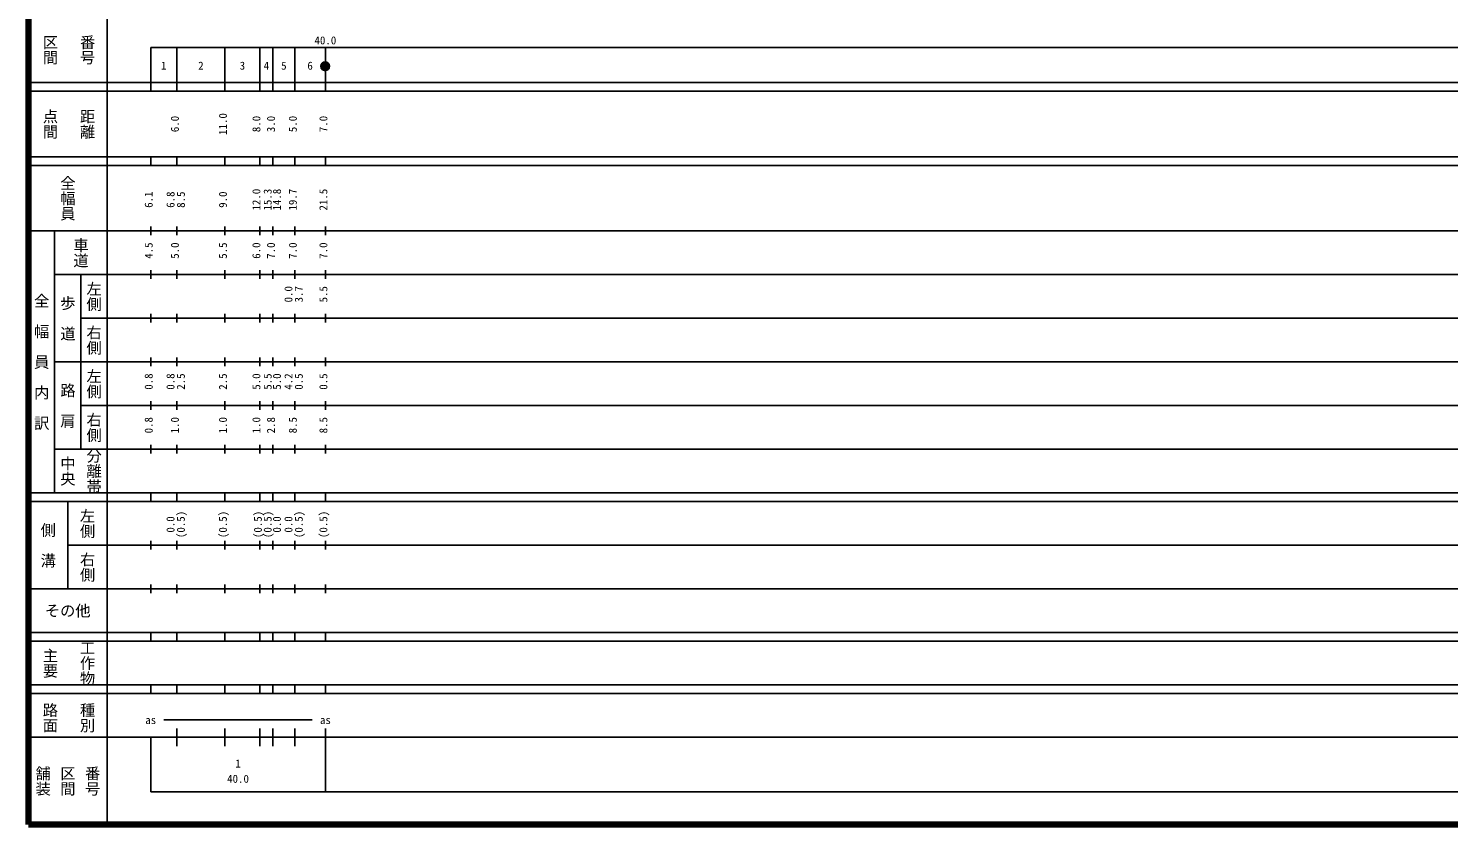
# Model space of a CAD drawing. Units: millimetres on the paper, enlarged 1000 times. Extents: x 40000 to 680000, y 20000 to 380000.
# Drawn here: x 40000 to 365183, y 20000 to 202409 of the extents above; entities that cross this region are included whole.
import ezdxf
from ezdxf.enums import TextEntityAlignment as Align

# ---------------------------------------------------------------- set-up
doc = ezdxf.new("R2010")
doc.units = ezdxf.units.MM
doc.header["$LTSCALE"] = 1000
doc.layers.add('M-TTL', color=2, linetype='Continuous', lineweight=140)
doc.layers.add('M-TTL-BAND', color=7, linetype='Continuous', lineweight=25)
doc.styles.add('@ＭＳ ゴシック', font='')
doc.styles.add('ＭＳ ゴシック', font='')
doc.styles.get('@ＭＳ ゴシック').set_extended_font_data('@MS Gothic')
doc.styles.get('ＭＳ ゴシック').set_extended_font_data('MS Gothic')

msp = doc.modelspace()

# ---------------------------------------------------------------- hatches: boundary and pattern name
at = {"layer": 'M-TTL-BAND'}
msp.add_hatch(color=256, dxfattribs=at).paths.add_polyline_path([(108965, 193723, 1), (106965, 193723, 1)])

# ---------------------------------------------------------------- linework, layer by layer
at = {"layer": 'M-TTL'}
for p, q in [((40000, 380000), (40000, 20000)), ((40000, 20000), (680000, 20000))]:
    msp.add_line(p, q, dxfattribs=at)
at = {"layer": 'M-TTL-BAND'}
for p, q in [((58000, 370000), (58000, 20000)), ((68000, 198000), (579000, 198000)), ((68000, 198000), (68000, 188000)), ((74000, 188000), (74000, 198000)), ((85000, 188000), (85000, 198000)), ((93000, 188000), (93000, 198000)), ((96000, 188000), (96000, 198000)), ((101000, 188000), (101000, 198000)), ((108000, 188000), (108000, 198000)), ((40000, 190000), (579000, 190000)), ((40000, 188000), (579000, 188000)), ((40000, 173000), (579000, 173000)), ((68000, 171000), (68000, 173000)), ((74000, 171000), (74000, 173000)), ((85000, 171000), (85000, 173000)), ((93000, 171000), (93000, 173000)), ((96000, 171000), (96000, 173000)), ((101000, 171000), (101000, 173000)), ((108000, 171000), (108000, 173000)), ((40000, 171000), (579000, 171000)), ((68000, 155000), (68000, 157000)), ((74000, 155000), (74000, 157000)), ((85000, 155000), (85000, 157000)), ((93000, 155000), (93000, 157000)), ((96000, 155000), (96000, 157000)), ((101000, 155000), (101000, 157000)), ((108000, 155000), (108000, 157000)), ((40000, 156000), (579000, 156000)), ((46000, 96000), (46000, 156000)), ((68000, 145000), (68000, 147000)), ((74000, 145000), (74000, 147000)), ((85000, 145000), (85000, 147000)), ((93000, 145000), (93000, 147000)), ((96000, 145000), (96000, 147000)), ((101000, 145000), (101000, 147000)), ((108000, 145000), (108000, 147000)), ((46000, 146000), (579000, 146000)), ((52000, 146000), (52000, 106000)), ((68000, 135000), (68000, 137000)), ((74000, 135000), (74000, 137000)), ((85000, 135000), (85000, 137000)), ((93000, 135000), (93000, 137000)), ((96000, 135000), (96000, 137000)), ((101000, 135000), (101000, 137000)), ((108000, 135000), (108000, 137000)), ((52000, 136000), (579000, 136000)), ((68000, 125000), (68000, 127000)), ((74000, 125000), (74000, 127000)), ((85000, 125000), (85000, 127000)), ((93000, 125000), (93000, 127000)), ((96000, 125000), (96000, 127000)), ((101000, 125000), (101000, 127000)), ((108000, 125000), (108000, 127000)), ((46000, 126000), (579000, 126000)), ((52000, 116000), (579000, 116000)), ((68000, 115000), (68000, 117000)), ((74000, 115000), (74000, 117000)), ((85000, 115000), (85000, 117000)), ((93000, 115000), (93000, 117000)), ((96000, 115000), (96000, 117000)), ((101000, 115000), (101000, 117000)), ((108000, 115000), (108000, 117000)), ((46000, 106000), (579000, 106000)), ((68000, 105000), (68000, 107000)), ((74000, 105000), (74000, 107000)), ((85000, 105000), (85000, 107000)), ((93000, 105000), (93000, 107000)), ((96000, 105000), (96000, 107000)), ((101000, 105000), (101000, 107000)), ((108000, 105000), (108000, 107000)), ((40000, 96000), (579000, 96000)), ((68000, 94000), (68000, 96000)), ((74000, 94000), (74000, 96000)), ((85000, 94000), (85000, 96000)), ((93000, 94000), (93000, 96000)), ((96000, 94000), (96000, 96000)), ((101000, 94000), (101000, 96000)), ((108000, 94000), (108000, 96000)), ((40000, 94000), (579000, 94000)), ((49000, 94000), (49000, 74000)), ((68000, 83000), (68000, 85000)), ((74000, 83000), (74000, 85000)), ((85000, 83000), (85000, 85000)), ((93000, 83000), (93000, 85000)), ((96000, 83000), (96000, 85000)), ((101000, 83000), (101000, 85000)), ((108000, 83000), (108000, 85000)), ((49000, 84000), (579000, 84000)), ((68000, 73000), (68000, 75000)), ((74000, 73000), (74000, 75000)), ((85000, 73000), (85000, 75000)), ((93000, 73000), (93000, 75000)), ((96000, 73000), (96000, 75000)), ((101000, 73000), (101000, 75000)), ((108000, 73000), (108000, 75000)), ((40000, 74000), (579000, 74000)), ((40000, 64000), (579000, 64000)), ((40000, 62000), (579000, 62000)), ((68000, 62000), (68000, 64000)), ((74000, 62000), (74000, 64000)), ((85000, 62000), (85000, 64000)), ((93000, 62000), (93000, 64000)), ((96000, 62000), (96000, 64000)), ((101000, 62000), (101000, 64000)), ((108000, 62000), (108000, 64000)), ((40000, 52000), (579000, 52000)), ((40000, 50000), (579000, 50000)), ((68000, 50000), (68000, 52000)), ((74000, 50000), (74000, 52000)), ((85000, 50000), (85000, 52000)), ((93000, 50000), (93000, 52000)), ((96000, 50000), (96000, 52000)), ((101000, 50000), (101000, 52000)), ((108000, 50000), (108000, 52000)), ((71000, 44000), (105000, 44000)), ((40000, 40000), (579000, 40000)), ((68000, 40000), (68000, 27500)), ((74000, 38000), (74000, 42000)), ((85000, 38000), (85000, 42000)), ((93000, 38000), (93000, 42000)), ((96000, 38000), (96000, 42000)), ((101000, 38000), (101000, 42000)), ((108000, 27500), (108000, 42000)), ((68000, 27500), (579000, 27500))]:
    msp.add_line(p, q, dxfattribs=at)
msp.add_lwpolyline([(108965, 193723, 1), (106965, 193723, 1)], format="xyb", close=True, dxfattribs=at)
msp.add_circle((107965, 193723), 1000, dxfattribs=at)

# ---------------------------------------------------------------- texts
at = {"layer": 'M-TTL-BAND', "style": '@ＭＳ ゴシック'}
for s, p in [('区間', (45000, 197500)), ('番号', (53500, 197500)), ('点間', (45000, 180500)), ('距離', (53500, 180500)), ('全幅員', (49000, 163500)), ('車道', (52000, 151000)), ('左側', (55000, 141000)), ('全\u3000幅\u3000員\u3000内\u3000訳', (43000, 126000)), ('歩\u3000道', (49000, 136000)), ('右側', (55000, 131000)), ('左側', (55000, 121000)), ('路\u3000肩', (49000, 116000)), ('右側', (55000, 111000)), ('中央', (49000, 101000)), ('分離帯', (55000, 101000)), ('左側', (53500, 89000)), ('側\u3000溝', (44500, 84000)), ('右側', (53500, 79000)), ('主要', (45000, 57000)), ('工作物', (53500, 57000)), ('路面', (45000, 44500)), ('種別', (53500, 44500)), ('舗装', (43333, 30000)), ('区間', (49000, 30000)), ('番号', (54667, 30000))]:
    msp.add_text(s, height=2566, rotation=270, dxfattribs=at).set_placement(p, align=Align.MIDDLE_CENTER)
at = {"layer": 'M-TTL-BAND', "style": 'ＭＳ ゴシック'}
for s, p in [('40.0', (108000, 198195)), ('1', (71000, 192405)), ('2', (79500, 192405)), ('3', (89000, 192405)), ('4', (94500, 192405)), ('5', (98500, 192405)), ('6', (104500, 192405)), ('as', (68000, 42500)), ('as', (108000, 42500)), ('1', (88000, 32523)), ('40.0', (88000, 29033))]:
    msp.add_text(s, height=1833, dxfattribs=at).set_placement(p, align=Align.BOTTOM_CENTER)
for s, p in [('6.0', (75000, 180500)), ('11.0', (86000, 180500)), ('8.0', (93667, 180500)), ('3.0', (97000, 180500)), ('5.0', (102000, 180500)), ('7.0', (109000, 180500)), ('6.1', (69000, 163174)), ('6.8', (74000, 163174)), ('8.5', (76370, 163174)), ('9.0', (86000, 163174)), ('12.0', (93659, 163174)), ('15.3', (96246, 163174)), ('14.8', (98370, 163174)), ('19.7', (102000, 163174)), ('21.5', (109000, 163174)), ('4.5', (69000, 151500)), ('5.0', (75000, 151500)), ('5.5', (86000, 151500)), ('6.0', (93659, 151500)), ('7.0', (97000, 151500)), ('7.0', (102000, 151500)), ('7.0', (109000, 151500)), ('0.0', (101000, 141500)), ('3.7', (103370, 141500)), ('5.5', (109000, 141500)), ('0.8', (69000, 121500)), ('0.8', (74000, 121500)), ('2.5', (76370, 121500)), ('2.5', (86000, 121500)), ('5.0', (93659, 121500)), ('5.5', (96246, 121500)), ('5.0', (98370, 121500)), ('4.2', (101000, 121500)), ('0.5', (103370, 121500)), ('0.5', (109000, 121500)), ('0.8', (69000, 111500)), ('1.0', (75000, 111500)), ('1.0', (86000, 111500)), ('1.0', (93659, 111500)), ('2.8', (97000, 111500)), ('8.5', (102000, 111500)), ('8.5', (109000, 111500)), ('(0.5)', (76370, 88764)), ('(0.5)', (86000, 88764)), ('(0.5)', (94000, 88764)), ('(0.5)', (96246, 88764)), ('(0.5)', (103370, 88764)), ('(0.5)', (109000, 88764)), ('0.0', (74000, 88764)), ('0.0', (98370, 88764)), ('0.0', (101000, 88764))]:
    msp.add_text(s, height=1833, rotation=90, dxfattribs=at).set_placement(p, align=Align.BOTTOM_CENTER)
msp.add_text('その他', height=2566, dxfattribs=at).set_placement((49000, 69000), align=Align.MIDDLE_CENTER)

doc.saveas('drawing.dxf')
